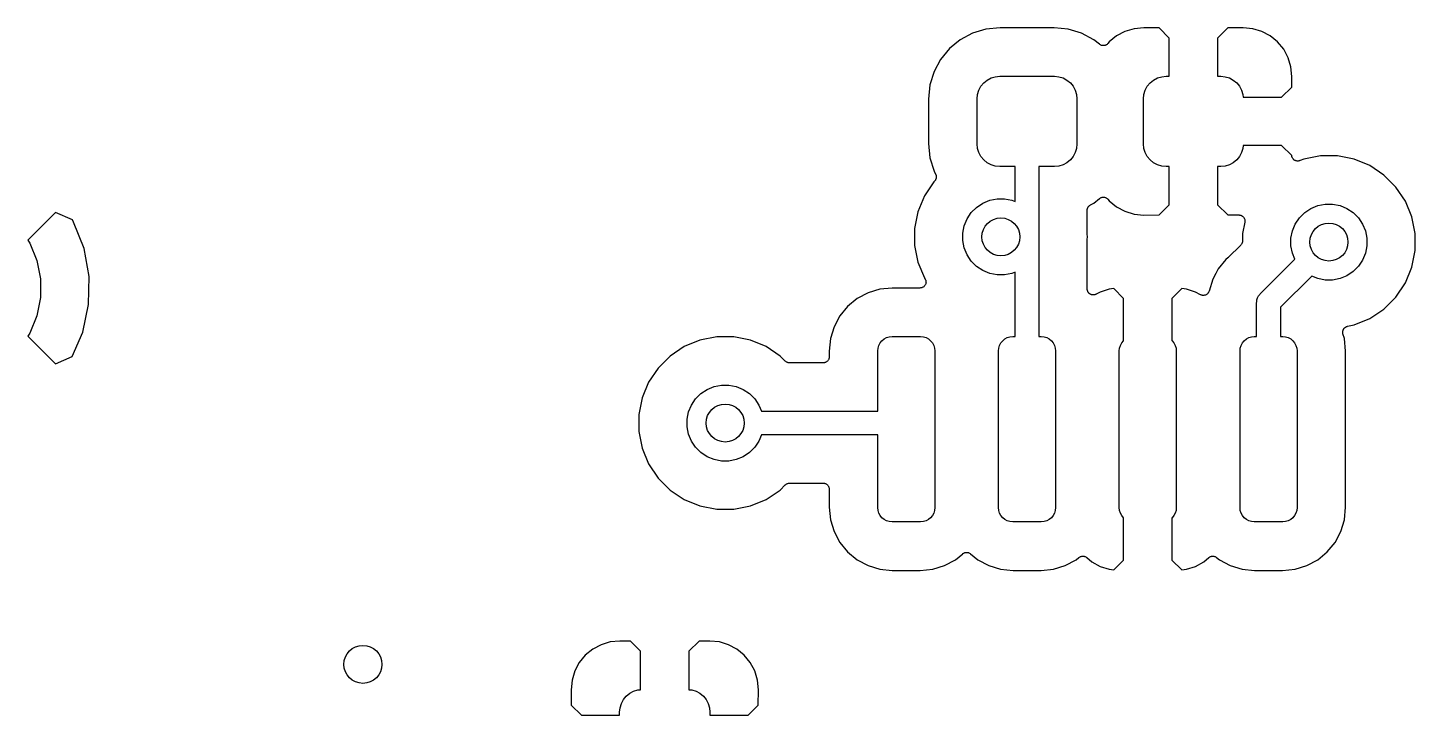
# Model space of a CAD drawing. Extents: x 1 to 139, y -76 to -1.
# Drawn here: x 69.5 to 84.09, y -61.5 to -54.26 of the extents above; entities that cross this region are included whole.
import ezdxf

# ---------------------------------------------------------------- set-up
doc = ezdxf.new("R2010")
doc.units = 0
doc.header["$MEASUREMENT"] = 0
doc.layers.add('BLACK', color=7, linetype='CONTINUOUS')

msp = doc.modelspace()

# ---------------------------------------------------------------- linework, layer by layer
at = {"layer": 'BLACK', "linetype": 'CONTINUOUS'}
for p, q in [((79.5766, -54.2739), (79.4363, -54.3165)), ((79.7256, -54.2592), (79.5766, -54.2739)), ((80.2944, -54.2592), (79.7256, -54.2592)), ((80.4434, -54.2739), (80.2944, -54.2592)), ((80.5837, -54.3165), (80.4434, -54.2739)), ((81.1354, -54.2693), (81.0397, -54.2984)), ((81.2377, -54.2593), (81.1354, -54.2693)), ((81.3999, -54.2616), (81.2377, -54.2593)), ((81.506, -54.3677), (81.3999, -54.2616)), ((82.1201, -54.2616), (82.014, -54.3677)), ((82.2823, -54.2593), (82.1201, -54.2616)), ((82.3846, -54.2693), (82.2823, -54.2593)), ((82.4803, -54.2984), (82.3846, -54.2693)), ((79.307, -54.3856), (79.1936, -54.4786)), ((79.4363, -54.3165), (79.307, -54.3856)), ((80.713, -54.3856), (80.5837, -54.3165)), ((80.7717, -54.4337), (80.713, -54.3856)), ((80.8562, -54.4298), (80.8519, -54.434)), ((80.8605, -54.4256), (80.8562, -54.4298)), ((80.8607, -54.4253), (80.8605, -54.4256)), ((80.8608, -54.4252), (80.8607, -54.4253)), ((80.861, -54.4249), (80.8608, -54.4252)), ((80.8608, -54.4252), (80.8608, -54.4252)), ((80.8741, -54.4091), (80.861, -54.4249)), ((80.9514, -54.3456), (80.8741, -54.4091)), ((81.0397, -54.2984), (80.9514, -54.3456)), ((81.506, -54.77), (81.506, -54.3677)), ((82.014, -54.3677), (82.014, -54.77)), ((82.5686, -54.3456), (82.4803, -54.2984)), ((82.6459, -54.4091), (82.5686, -54.3456)), ((82.7094, -54.4864), (82.6459, -54.4091)), ((79.1936, -54.4786), (79.1006, -54.592)), ((80.7767, -54.4371), (80.7717, -54.4337)), ((80.7816, -54.4404), (80.7767, -54.4371)), ((80.7818, -54.4405), (80.7816, -54.4404)), ((80.782, -54.4406), (80.7818, -54.4405)), ((80.7876, -54.4429), (80.782, -54.4406)), ((80.793, -54.4452), (80.7876, -54.4429)), ((80.7932, -54.4453), (80.793, -54.4452)), ((80.7934, -54.4454), (80.7932, -54.4453)), ((80.7992, -54.4465), (80.7934, -54.4454)), ((80.8051, -54.4478), (80.7992, -54.4465)), ((80.8054, -54.4478), (80.8051, -54.4478)), ((80.8056, -54.4478), (80.8054, -54.4478)), ((80.8115, -54.4478), (80.8056, -54.4478)), ((80.8175, -54.4479), (80.8115, -54.4478)), ((80.8177, -54.4478), (80.8175, -54.4479)), ((80.818, -54.4478), (80.8177, -54.4478)), ((80.8239, -54.4467), (80.818, -54.4478)), ((80.8297, -54.4456), (80.8239, -54.4467)), ((80.8299, -54.4455), (80.8297, -54.4456)), ((80.8301, -54.4455), (80.8299, -54.4455)), ((80.8357, -54.4432), (80.8301, -54.4455)), ((80.8412, -54.441), (80.8357, -54.4432)), ((80.8414, -54.4409), (80.8412, -54.441)), ((80.8416, -54.4408), (80.8414, -54.4409)), ((80.8466, -54.4375), (80.8416, -54.4408)), ((80.8516, -54.4342), (80.8466, -54.4375)), ((80.8517, -54.4341), (80.8516, -54.4342)), ((80.8519, -54.434), (80.8517, -54.4341)), ((82.7566, -54.5747), (82.7094, -54.4864)), ((82.7856, -54.6704), (82.7566, -54.5747)), ((79.0315, -54.7213), (78.9889, -54.8616)), ((79.1006, -54.592), (79.0315, -54.7213)), ((82.7957, -54.7725), (82.7856, -54.6704)), ((78.9889, -54.8616), (78.9742, -55.0106)), ((79.525, -54.8756), (79.5546, -54.8396)), ((79.5546, -54.8396), (79.5906, -54.81)), ((79.5906, -54.81), (79.6316, -54.7881)), ((79.6316, -54.7881), (79.6762, -54.7746)), ((79.6762, -54.7746), (79.7225, -54.77)), ((79.7225, -54.77), (80.2975, -54.77)), ((80.2975, -54.77), (80.3438, -54.7746)), ((80.3438, -54.7746), (80.3884, -54.7881)), ((80.3884, -54.7881), (80.4294, -54.81)), ((80.4294, -54.81), (80.4654, -54.8396)), ((80.4654, -54.8396), (80.495, -54.8756)), ((81.275, -54.8756), (81.3046, -54.8396)), ((81.3046, -54.8396), (81.3406, -54.81)), ((81.3406, -54.81), (81.3816, -54.7881)), ((81.3816, -54.7881), (81.4262, -54.7746)), ((81.4262, -54.7746), (81.4725, -54.77)), ((81.4725, -54.77), (81.506, -54.77)), ((82.014, -54.77), (82.0475, -54.77)), ((82.0475, -54.77), (82.0938, -54.7746)), ((82.0938, -54.7746), (82.1384, -54.7881)), ((82.1384, -54.7881), (82.1794, -54.81)), ((82.1794, -54.81), (82.2154, -54.8396)), ((82.2154, -54.8396), (82.245, -54.8756)), ((82.7935, -54.8848), (82.7957, -54.7725)), ((78.9742, -55.0106), (78.9742, -55.4794)), ((79.485, -55.0075), (79.4896, -54.9612)), ((79.485, -55.4825), (79.485, -55.0075)), ((79.4896, -54.9612), (79.5031, -54.9166)), ((79.5031, -54.9166), (79.525, -54.8756)), ((80.495, -54.8756), (80.5169, -54.9166)), ((80.5169, -54.9166), (80.5304, -54.9612)), ((80.5304, -54.9612), (80.535, -55.0075)), ((80.535, -55.0075), (80.535, -55.4825)), ((81.235, -55.0075), (81.2396, -54.9612)), ((81.235, -55.4825), (81.235, -55.0075)), ((81.2396, -54.9612), (81.2531, -54.9166)), ((81.2531, -54.9166), (81.275, -54.8756)), ((82.245, -54.8756), (82.2669, -54.9166)), ((82.2669, -54.9166), (82.2804, -54.9612)), ((82.2804, -54.9612), (82.2834, -54.991)), ((82.2834, -54.991), (82.6873, -54.991)), ((82.6873, -54.991), (82.7935, -54.8848)), ((78.9742, -55.4794), (78.9889, -55.6284)), ((79.4896, -55.5288), (79.485, -55.4825)), ((79.5031, -55.5734), (79.4896, -55.5288)), ((79.525, -55.6144), (79.5031, -55.5734)), ((80.5169, -55.5734), (80.495, -55.6144)), ((80.5304, -55.5288), (80.5169, -55.5734)), ((80.535, -55.4825), (80.5304, -55.5288)), ((81.2396, -55.5288), (81.235, -55.4825)), ((81.2531, -55.5734), (81.2396, -55.5288)), ((81.275, -55.6144), (81.2531, -55.5734)), ((82.2669, -55.5734), (82.245, -55.6144)), ((82.2804, -55.5288), (82.2669, -55.5734)), ((82.2834, -55.499), (82.2804, -55.5288)), ((82.6873, -55.499), (82.2834, -55.499)), ((82.794, -55.6057), (82.6873, -55.499)), ((78.9889, -55.6284), (79.0315, -55.7687)), ((79.5546, -55.6504), (79.525, -55.6144)), ((79.5906, -55.68), (79.5546, -55.6504)), ((79.6316, -55.7019), (79.5906, -55.68)), ((79.6762, -55.7154), (79.6316, -55.7019)), ((79.7225, -55.72), (79.6762, -55.7154)), ((79.885, -55.72), (79.7225, -55.72)), ((79.885, -56.0897), (79.885, -55.72)), ((80.2975, -55.72), (80.135, -55.72)), ((80.135, -55.72), (80.135, -56.4543)), ((80.3438, -55.7154), (80.2975, -55.72)), ((80.3884, -55.7019), (80.3438, -55.7154)), ((80.4294, -55.68), (80.3884, -55.7019)), ((80.4654, -55.6504), (80.4294, -55.68)), ((80.495, -55.6144), (80.4654, -55.6504)), ((81.3046, -55.6504), (81.275, -55.6144)), ((81.3406, -55.68), (81.3046, -55.6504)), ((81.3816, -55.7019), (81.3406, -55.68)), ((81.4262, -55.7154), (81.3816, -55.7019)), ((81.4725, -55.72), (81.4262, -55.7154)), ((81.506, -55.72), (81.4725, -55.72)), ((81.506, -56.1223), (81.506, -55.72)), ((82.0475, -55.72), (82.014, -55.72)), ((82.014, -55.72), (82.014, -56.1223)), ((82.0938, -55.7154), (82.0475, -55.72)), ((82.1384, -55.7019), (82.0938, -55.7154)), ((82.1794, -55.68), (82.1384, -55.7019)), ((82.2154, -55.6504), (82.1794, -55.68)), ((82.245, -55.6144), (82.2154, -55.6504)), ((82.7941, -55.606), (82.794, -55.6057)), ((82.7946, -55.6114), (82.7941, -55.606)), ((82.7948, -55.6121), (82.7946, -55.6114)), ((82.7949, -55.6129), (82.7948, -55.6121)), ((82.7965, -55.6181), (82.7949, -55.6129)), ((82.7981, -55.6232), (82.7965, -55.6181)), ((82.7984, -55.6239), (82.7981, -55.6232)), ((82.7987, -55.6247), (82.7984, -55.6239)), ((82.8013, -55.6294), (82.7987, -55.6247)), ((82.8038, -55.6342), (82.8013, -55.6294)), ((82.8043, -55.6348), (82.8038, -55.6342)), ((82.8047, -55.6355), (82.8043, -55.6348)), ((82.8082, -55.6396), (82.8047, -55.6355)), ((82.8116, -55.6439), (82.8082, -55.6396)), ((82.8122, -55.6444), (82.8116, -55.6439)), ((82.8127, -55.645), (82.8122, -55.6444)), ((82.817, -55.6483), (82.8127, -55.645)), ((82.8211, -55.6518), (82.817, -55.6483)), ((82.8218, -55.6522), (82.8211, -55.6518)), ((82.8224, -55.6527), (82.8218, -55.6522)), ((82.8273, -55.6552), (82.8224, -55.6527)), ((82.832, -55.6578), (82.8273, -55.6552)), ((82.8327, -55.658), (82.832, -55.6578)), ((82.8335, -55.6584), (82.8327, -55.658)), ((82.8387, -55.6599), (82.8335, -55.6584)), ((82.8438, -55.6615), (82.8387, -55.6599)), ((82.8446, -55.6616), (82.8438, -55.6615)), ((82.8454, -55.6618), (82.8446, -55.6616)), ((82.8508, -55.6623), (82.8454, -55.6618)), ((82.8561, -55.6628), (82.8508, -55.6623)), ((82.8569, -55.6628), (82.8561, -55.6628)), ((82.8577, -55.6628), (82.8569, -55.6628)), ((82.8631, -55.6623), (82.8577, -55.6628)), ((82.8685, -55.6618), (82.8631, -55.6623)), ((82.8692, -55.6616), (82.8685, -55.6618)), ((82.87, -55.6615), (82.8692, -55.6616)), ((82.8752, -55.6599), (82.87, -55.6615)), ((82.8804, -55.6584), (82.8752, -55.6599)), ((82.8812, -55.658), (82.8804, -55.6584)), ((82.9201, -55.6419), (82.8812, -55.658)), ((83.0956, -55.607), (82.9201, -55.6419)), ((83.2744, -55.607), (83.0956, -55.607)), ((83.4499, -55.6419), (83.2744, -55.607)), ((83.6151, -55.7103), (83.4499, -55.6419)), ((83.7638, -55.8097), (83.6151, -55.7103)), ((79.0293, -55.8816), (78.9299, -56.0303)), ((79.0367, -55.8742), (79.0293, -55.8816)), ((79.0315, -55.7687), (79.0478, -55.7993)), ((79.0385, -55.872), (79.0367, -55.8742)), ((79.0406, -55.87), (79.0385, -55.872)), ((79.0425, -55.8672), (79.0406, -55.87)), ((79.0446, -55.8646), (79.0425, -55.8672)), ((79.0459, -55.8621), (79.0446, -55.8646)), ((79.0475, -55.8597), (79.0459, -55.8621)), ((79.0489, -55.8566), (79.0475, -55.8597)), ((79.0478, -55.7993), (79.0482, -55.8001)), ((79.0482, -55.8001), (79.0493, -55.8028)), ((79.0505, -55.8537), (79.0489, -55.8566)), ((79.0493, -55.8028), (79.0506, -55.8053)), ((79.0513, -55.8509), (79.0505, -55.8537)), ((79.0506, -55.8053), (79.0516, -55.8085)), ((79.0524, -55.8483), (79.0513, -55.8509)), ((79.0516, -55.8085), (79.0528, -55.8116)), ((79.0531, -55.845), (79.0524, -55.8483)), ((79.0528, -55.8116), (79.0533, -55.8144)), ((79.0541, -55.8418), (79.0531, -55.845)), ((79.0533, -55.8144), (79.0542, -55.8171)), ((79.0544, -55.839), (79.0541, -55.8418)), ((79.0542, -55.8171), (79.0545, -55.8205)), ((79.0549, -55.8362), (79.0544, -55.839)), ((79.0545, -55.8205), (79.0551, -55.8238)), ((79.055, -55.8328), (79.0549, -55.8362)), ((79.0553, -55.8295), (79.055, -55.8328)), ((79.0551, -55.8238), (79.0551, -55.8266)), ((79.0551, -55.8266), (79.0553, -55.8295)), ((83.8903, -55.9362), (83.7638, -55.8097)), ((78.9299, -56.0303), (78.8615, -56.1955)), ((83.9897, -56.0849), (83.8903, -55.9362)), ((79.4239, -56.2054), (79.4796, -56.1497)), ((79.4796, -56.1497), (79.5451, -56.1059)), ((79.5451, -56.1059), (79.6179, -56.0758)), ((79.6179, -56.0758), (79.6952, -56.0604)), ((79.6952, -56.0604), (79.774, -56.0604)), ((79.774, -56.0604), (79.8513, -56.0758)), ((79.8513, -56.0758), (79.885, -56.0897)), ((80.643, -56.179), (80.6433, -56.1762)), ((80.643, -56.1799), (80.643, -56.179)), ((80.643, -56.4262), (80.643, -56.1799)), ((80.6433, -56.1734), (80.644, -56.1701)), ((80.6433, -56.1762), (80.6433, -56.1734)), ((80.644, -56.1701), (80.6444, -56.1667)), ((80.6444, -56.1667), (80.6452, -56.164)), ((80.6452, -56.164), (80.6458, -56.1613)), ((80.6458, -56.1613), (80.6471, -56.1581)), ((80.6471, -56.1581), (80.6481, -56.1549)), ((80.6481, -56.1549), (80.6495, -56.1524)), ((80.6495, -56.1524), (80.6506, -56.1498)), ((80.6506, -56.1498), (80.6525, -56.147)), ((80.6525, -56.147), (80.6541, -56.144)), ((80.6541, -56.144), (80.6559, -56.1419)), ((80.6559, -56.1419), (80.6575, -56.1395)), ((80.6575, -56.1395), (80.6599, -56.1371)), ((80.6599, -56.1371), (80.6621, -56.1345)), ((80.6621, -56.1345), (80.6643, -56.1328)), ((80.6643, -56.1328), (80.6663, -56.1308)), ((80.6663, -56.1308), (80.6691, -56.1289)), ((80.6691, -56.1289), (80.6717, -56.1268)), ((80.6717, -56.1268), (80.6742, -56.1255)), ((80.6742, -56.1255), (80.6766, -56.1239)), ((80.6766, -56.1239), (80.713, -56.1044)), ((80.713, -56.1044), (80.7717, -56.0563)), ((80.7717, -56.0563), (80.772, -56.056)), ((80.772, -56.056), (80.7724, -56.0557)), ((80.772, -56.056), (80.772, -56.056)), ((80.772, -56.056), (80.772, -56.056)), ((80.7724, -56.0557), (80.7774, -56.0524)), ((80.7774, -56.0524), (80.7824, -56.0492)), ((80.7824, -56.0492), (80.7826, -56.0491)), ((80.7826, -56.0491), (80.7828, -56.049)), ((80.7828, -56.049), (80.7883, -56.0468)), ((80.7883, -56.0468), (80.7938, -56.0445)), ((80.7938, -56.0445), (80.7941, -56.0445)), ((80.7941, -56.0445), (80.7943, -56.0444)), ((80.7943, -56.0444), (80.8001, -56.0433)), ((80.8001, -56.0433), (80.806, -56.0422)), ((80.806, -56.0422), (80.8062, -56.0422)), ((80.8062, -56.0422), (80.8064, -56.0421)), ((80.8064, -56.0421), (80.8125, -56.0422)), ((80.8125, -56.0422), (80.8184, -56.0422)), ((80.8184, -56.0422), (80.8186, -56.0422)), ((80.8186, -56.0422), (80.8188, -56.0423)), ((80.8188, -56.0423), (80.8247, -56.0435)), ((80.8247, -56.0435), (80.8305, -56.0447)), ((80.8305, -56.0447), (80.8307, -56.0447)), ((80.8307, -56.0447), (80.831, -56.0448)), ((80.831, -56.0448), (80.8365, -56.0471)), ((80.8365, -56.0471), (80.842, -56.0494)), ((80.842, -56.0494), (80.8422, -56.0496)), ((80.8422, -56.0496), (80.8424, -56.0496)), ((80.8424, -56.0496), (80.8473, -56.053)), ((80.8473, -56.053), (80.8523, -56.0563)), ((80.8523, -56.0563), (80.8524, -56.0565)), ((80.8524, -56.0565), (80.8526, -56.0566)), ((80.8526, -56.0566), (80.8568, -56.0608)), ((80.8568, -56.0608), (80.861, -56.0651)), ((80.861, -56.0651), (80.8741, -56.0809)), ((80.8741, -56.0809), (80.9514, -56.1444)), ((80.9514, -56.1444), (81.0397, -56.1916)), ((81.3999, -56.2284), (81.506, -56.1223)), ((82.014, -56.1223), (82.1201, -56.2284)), ((82.93, -56.2043), (82.9955, -56.1605)), ((82.9955, -56.1605), (83.0683, -56.1304)), ((83.0683, -56.1304), (83.1456, -56.115)), ((83.1456, -56.115), (83.2244, -56.115)), ((83.2244, -56.115), (83.3017, -56.1304)), ((83.3017, -56.1304), (83.3745, -56.1605)), ((83.3745, -56.1605), (83.44, -56.2043)), ((84.0581, -56.2501), (83.9897, -56.0849)), ((69.7905, -56.2037), (69.4998, -56.4944)), ((69.9695, -56.2821), (69.7905, -56.2037)), ((69.982, -56.3054), (69.9695, -56.2821)), ((70.0921, -56.5841), (69.982, -56.3054)), ((78.8615, -56.1955), (78.8266, -56.371)), ((79.35, -56.3437), (79.3801, -56.2709)), ((79.3801, -56.2709), (79.4239, -56.2054)), ((81.0397, -56.1916), (81.1354, -56.2206)), ((81.1354, -56.2206), (81.2377, -56.2307)), ((81.2377, -56.2307), (81.3999, -56.2284)), ((82.1201, -56.2284), (82.2394, -56.2301)), ((82.2394, -56.2301), (82.2403, -56.2301)), ((82.2403, -56.2301), (82.2458, -56.2308)), ((82.2458, -56.2308), (82.2513, -56.2314)), ((82.2513, -56.2314), (82.252, -56.2316)), ((82.252, -56.2316), (82.2526, -56.2317)), ((82.2526, -56.2317), (82.2578, -56.2334)), ((82.2578, -56.2334), (82.2632, -56.2351)), ((82.2632, -56.2351), (82.2637, -56.2354)), ((82.2637, -56.2354), (82.2644, -56.2356)), ((82.2644, -56.2356), (82.2692, -56.2383)), ((82.2692, -56.2383), (82.2741, -56.241)), ((82.2741, -56.241), (82.2746, -56.2414)), ((82.2746, -56.2414), (82.2751, -56.2417)), ((82.2751, -56.2417), (82.2793, -56.2454)), ((82.3008, -56.306), (82.277, -56.4256)), ((82.2793, -56.2454), (82.2836, -56.2489)), ((82.2836, -56.2489), (82.284, -56.2494)), ((82.284, -56.2494), (82.2845, -56.2498)), ((82.2845, -56.2498), (82.2879, -56.2542)), ((82.2879, -56.2542), (82.2914, -56.2585)), ((82.2914, -56.2585), (82.2917, -56.2591)), ((82.2917, -56.2591), (82.2921, -56.2596)), ((82.2921, -56.2596), (82.2946, -56.2646)), ((82.2946, -56.2646), (82.2972, -56.2694)), ((82.2972, -56.2694), (82.2974, -56.2701)), ((82.2974, -56.2701), (82.2977, -56.2707)), ((82.2977, -56.2707), (82.2992, -56.276)), ((82.2992, -56.276), (82.3008, -56.2813)), ((82.3008, -56.2813), (82.3009, -56.282)), ((82.3013, -56.3004), (82.3008, -56.306)), ((82.3009, -56.282), (82.301, -56.2826)), ((82.301, -56.2826), (82.3015, -56.2881)), ((82.302, -56.295), (82.3013, -56.3004)), ((82.3015, -56.2881), (82.302, -56.2936)), ((82.302, -56.2936), (82.3019, -56.2943)), ((82.3019, -56.2943), (82.302, -56.295)), ((82.8004, -56.3983), (82.8305, -56.3255)), ((82.8305, -56.3255), (82.8743, -56.26)), ((82.8743, -56.26), (82.93, -56.2043)), ((83.44, -56.2043), (83.4957, -56.26)), ((83.4957, -56.26), (83.5395, -56.3255)), ((83.5395, -56.3255), (83.5696, -56.3983)), ((84.093, -56.4256), (84.0581, -56.2501)), ((78.8266, -56.371), (78.8266, -56.5498)), ((79.3346, -56.421), (79.35, -56.3437)), ((79.3346, -56.4998), (79.3346, -56.421)), ((80.135, -56.4543), (80.1356, -56.4604)), ((80.1356, -56.4604), (80.135, -56.4665)), ((80.135, -56.4665), (80.135, -57.51)), ((80.6433, -56.4288), (80.643, -56.4262)), ((80.6432, -56.4315), (80.6433, -56.4288)), ((80.6433, -56.4324), (80.6432, -56.4315)), ((80.6461, -56.4604), (80.6433, -56.4324)), ((80.6433, -56.4884), (80.6461, -56.4604)), ((82.277, -56.4256), (82.277, -56.5015)), ((82.785, -56.4756), (82.8004, -56.3983)), ((82.785, -56.5544), (82.785, -56.4756)), ((83.5696, -56.3983), (83.585, -56.4756)), ((83.585, -56.4756), (83.585, -56.5544)), ((84.093, -56.6044), (84.093, -56.4256)), ((69.4998, -56.4944), (69.5212, -56.5263)), ((69.5212, -56.5263), (69.5966, -56.7083)), ((70.1452, -56.8764), (70.0921, -56.5841)), ((78.8266, -56.5498), (78.8615, -56.7253)), ((79.35, -56.5771), (79.3346, -56.4998)), ((79.3801, -56.6499), (79.35, -56.5771)), ((80.643, -56.4937), (80.6433, -56.4911)), ((80.643, -56.4946), (80.643, -56.4937)), ((80.643, -57.0082), (80.643, -56.4946)), ((80.6433, -56.4911), (80.6433, -56.4884)), ((82.2584, -56.5464), (82.1266, -56.6782)), ((82.2621, -56.5419), (82.2584, -56.5464)), ((82.2659, -56.5374), (82.2621, -56.5419)), ((82.2661, -56.5371), (82.2659, -56.5374)), ((82.2663, -56.5368), (82.2661, -56.5371)), ((82.2691, -56.5316), (82.2663, -56.5368)), ((82.2719, -56.5265), (82.2691, -56.5316)), ((82.272, -56.5262), (82.2719, -56.5265)), ((82.2721, -56.5259), (82.272, -56.5262)), ((82.2739, -56.5203), (82.2721, -56.5259)), ((82.2756, -56.5147), (82.2739, -56.5203)), ((82.2757, -56.5141), (82.2756, -56.5144)), ((82.2756, -56.5144), (82.2756, -56.5147)), ((82.2763, -56.5082), (82.2757, -56.5141)), ((82.277, -56.5024), (82.2763, -56.5082)), ((82.277, -56.5015), (82.277, -56.5017)), ((82.277, -56.5017), (82.277, -56.5017)), ((82.277, -56.5017), (82.277, -56.5017)), ((82.277, -56.5017), (82.277, -56.5024)), ((82.8004, -56.6317), (82.785, -56.5544)), ((83.585, -56.5544), (83.5696, -56.6317)), ((84.0581, -56.7799), (84.093, -56.6044)), ((69.5966, -56.7083), (69.635, -56.9015)), ((78.8615, -56.7253), (78.9299, -56.8905)), ((79.4239, -56.7154), (79.3801, -56.6499)), ((79.4796, -56.7711), (79.4239, -56.7154)), ((82.1002, -56.7002), (82.0211, -56.7966)), ((82.122, -56.6824), (82.1002, -56.7002)), ((82.1239, -56.6805), (82.122, -56.6824)), ((82.126, -56.6788), (82.1239, -56.6805)), ((82.1266, -56.6782), (82.126, -56.6788)), ((82.4659, -57.0573), (82.8271, -56.6961)), ((82.8271, -56.6961), (82.8004, -56.6317)), ((83.5395, -56.7045), (83.4957, -56.77)), ((83.5696, -56.6317), (83.5395, -56.7045)), ((69.635, -56.9015), (69.635, -57.0985)), ((70.1403, -57.1734), (70.1452, -56.8764)), ((78.9299, -56.8905), (78.9366, -56.9005)), ((78.9366, -56.9005), (78.9369, -56.9009)), ((78.9369, -56.9009), (78.9369, -56.901)), ((78.9369, -56.901), (78.9369, -56.901)), ((78.9369, -56.901), (78.9371, -56.9012)), ((78.9371, -56.9012), (78.9398, -56.9064)), ((78.9398, -56.9064), (78.9427, -56.9119)), ((78.9427, -56.9119), (78.9427, -56.9121)), ((78.9427, -56.9121), (78.9428, -56.9122)), ((78.9428, -56.9122), (78.9444, -56.9179)), ((79.5451, -56.8149), (79.4796, -56.7711)), ((79.6179, -56.845), (79.5451, -56.8149)), ((79.6952, -56.8604), (79.6179, -56.845)), ((79.774, -56.8604), (79.6952, -56.8604)), ((79.8513, -56.845), (79.774, -56.8604)), ((79.885, -56.8311), (79.8513, -56.845)), ((79.885, -57.51), (79.885, -56.8311)), ((81.9624, -56.9066), (81.9243, -57.0319)), ((81.9945, -56.8464), (81.9624, -56.9066)), ((82.0211, -56.7966), (81.9945, -56.8464)), ((83.0039, -56.8729), (82.675, -57.2018)), ((83.0683, -56.8996), (83.0039, -56.8729)), ((83.1456, -56.915), (83.0683, -56.8996)), ((83.3017, -56.8996), (83.2244, -56.915)), ((83.3745, -56.8695), (83.3017, -56.8996)), ((83.44, -56.8257), (83.3745, -56.8695)), ((83.4957, -56.77), (83.44, -56.8257)), ((83.9897, -56.9451), (84.0581, -56.7799)), ((78.3373, -57.0498), (78.2231, -57.1109)), ((78.4612, -57.0122), (78.3373, -57.0498)), ((78.5931, -56.9992), (78.4612, -57.0122)), ((78.8838, -56.9992), (78.5931, -56.9992)), ((78.89, -56.9986), (78.8838, -56.9992)), ((78.8959, -56.9981), (78.89, -56.9986)), ((78.896, -56.998), (78.8959, -56.9981)), ((78.8961, -56.998), (78.896, -56.998)), ((78.9021, -56.9962), (78.8961, -56.998)), ((78.9077, -56.9945), (78.9021, -56.9962)), ((78.9079, -56.9945), (78.9077, -56.9945)), ((78.908, -56.9944), (78.9079, -56.9945)), ((78.9134, -56.9916), (78.908, -56.9944)), ((78.9187, -56.9888), (78.9134, -56.9916)), ((78.9188, -56.9887), (78.9187, -56.9888)), ((78.9189, -56.9886), (78.9188, -56.9887)), ((78.9237, -56.9847), (78.9189, -56.9886)), ((78.9283, -56.981), (78.9237, -56.9847)), ((78.9284, -56.9809), (78.9283, -56.981)), ((78.9285, -56.9808), (78.9284, -56.9809)), ((78.9325, -56.976), (78.9285, -56.9808)), ((78.9363, -56.9715), (78.9325, -56.976)), ((78.9364, -56.9712), (78.9363, -56.9714)), ((78.9363, -56.9714), (78.9363, -56.9715)), ((78.9393, -56.9659), (78.9364, -56.9712)), ((78.9422, -56.9606), (78.9393, -56.9659)), ((78.9423, -56.9605), (78.9422, -56.9606)), ((78.9441, -56.9546), (78.9423, -56.9603)), ((78.9423, -56.9603), (78.9423, -56.9605)), ((78.9459, -56.9488), (78.9441, -56.9546)), ((78.9444, -56.9179), (78.9462, -56.9238)), ((78.946, -56.9486), (78.9459, -56.9488)), ((78.9466, -56.9425), (78.946, -56.9485)), ((78.946, -56.9485), (78.946, -56.9486)), ((78.9462, -56.9238), (78.9462, -56.924)), ((78.9462, -56.924), (78.9462, -56.9241)), ((78.9462, -56.9241), (78.9467, -56.9301)), ((78.9473, -56.9365), (78.9466, -56.9425)), ((78.9467, -56.9301), (78.9473, -56.9362)), ((78.9473, -56.9362), (78.9473, -56.9363)), ((78.9473, -56.9363), (78.9473, -56.9365)), ((80.6433, -57.0115), (80.643, -57.0082)), ((80.6434, -57.0149), (80.6433, -57.0115)), ((80.6439, -57.0177), (80.6434, -57.0149)), ((80.6442, -57.0205), (80.6439, -57.0177)), ((80.6452, -57.0237), (80.6442, -57.0205)), ((80.6459, -57.0271), (80.6452, -57.0237)), ((80.647, -57.0297), (80.6459, -57.0271)), ((80.6478, -57.0324), (80.647, -57.0297)), ((80.6494, -57.0354), (80.6478, -57.0324)), ((80.6507, -57.0385), (80.6494, -57.0354)), ((80.6523, -57.0408), (80.6507, -57.0385)), ((80.6536, -57.0433), (80.6523, -57.0408)), ((80.6557, -57.0459), (80.6536, -57.0433)), ((80.6576, -57.0487), (80.6557, -57.0459)), ((80.6596, -57.0507), (80.6576, -57.0487)), ((80.6614, -57.0529), (80.6596, -57.0507)), ((80.664, -57.0551), (80.6614, -57.0529)), ((80.6664, -57.0575), (80.664, -57.0551)), ((80.6688, -57.059), (80.6664, -57.0575)), ((80.671, -57.0608), (80.6688, -57.059)), ((80.7784, -57.041), (80.7372, -57.0638)), ((80.8739, -57.0107), (80.7784, -57.041)), ((80.9234, -57.0051), (80.8739, -57.0107)), ((81.026, -57.1077), (80.9234, -57.0051)), ((81.6366, -57.0051), (81.534, -57.1077)), ((81.6861, -57.0107), (81.6366, -57.0051)), ((81.7816, -57.041), (81.6861, -57.0107)), ((81.8329, -57.0693), (81.7816, -57.041)), ((81.9076, -57.0591), (81.9034, -57.0632)), ((81.9119, -57.055), (81.9076, -57.0591)), ((81.912, -57.0547), (81.9119, -57.055)), ((81.9122, -57.0545), (81.912, -57.0547)), ((81.9156, -57.0496), (81.9122, -57.0545)), ((81.9189, -57.0448), (81.9156, -57.0496)), ((81.9191, -57.0445), (81.9189, -57.0448)), ((81.9192, -57.0443), (81.9191, -57.0445)), ((81.9215, -57.0389), (81.9192, -57.0443)), ((81.9239, -57.0334), (81.9215, -57.0389)), ((81.924, -57.0331), (81.9239, -57.0334)), ((81.9241, -57.0329), (81.924, -57.0331)), ((81.9242, -57.0323), (81.9241, -57.0329)), ((81.9243, -57.0319), (81.9242, -57.0323)), ((82.4612, -57.0612), (82.4659, -57.0573)), ((83.2244, -56.915), (83.1456, -56.915)), ((83.8903, -57.0938), (83.9897, -56.9451)), ((69.635, -57.0985), (69.5966, -57.2917)), ((70.0776, -57.4637), (70.1403, -57.1734)), ((78.123, -57.193), (78.0409, -57.2931)), ((78.2231, -57.1109), (78.123, -57.193)), ((80.674, -57.0624), (80.671, -57.0608)), ((80.6768, -57.0643), (80.674, -57.0624)), ((80.6794, -57.0654), (80.6768, -57.0643)), ((80.6819, -57.0667), (80.6794, -57.0654)), ((80.6851, -57.0677), (80.6819, -57.0667)), ((80.6882, -57.069), (80.6851, -57.0677)), ((80.691, -57.0695), (80.6882, -57.069)), ((80.6937, -57.0704), (80.691, -57.0695)), ((80.6971, -57.0707), (80.6937, -57.0704)), ((80.7004, -57.0714), (80.6971, -57.0707)), ((80.7032, -57.0714), (80.7004, -57.0714)), ((80.7061, -57.0717), (80.7032, -57.0714)), ((80.7094, -57.0714), (80.7061, -57.0717)), ((80.7128, -57.0714), (80.7094, -57.0714)), ((80.7156, -57.0708), (80.7128, -57.0714)), ((80.7184, -57.0706), (80.7156, -57.0708)), ((80.7216, -57.0696), (80.7184, -57.0706)), ((80.7249, -57.0689), (80.7216, -57.0696)), ((80.7276, -57.0679), (80.7249, -57.0689)), ((80.7303, -57.0671), (80.7276, -57.0679)), ((80.7333, -57.0655), (80.7303, -57.0671)), ((80.7364, -57.0642), (80.7333, -57.0655)), ((80.7372, -57.0638), (80.7364, -57.0642)), ((81.026, -57.5522), (81.026, -57.1077)), ((81.534, -57.1077), (81.534, -57.5522)), ((81.8332, -57.0695), (81.8329, -57.0693)), ((81.8334, -57.0696), (81.8332, -57.0695)), ((81.8388, -57.0719), (81.8334, -57.0696)), ((81.8443, -57.0742), (81.8388, -57.0719)), ((81.8446, -57.0743), (81.8443, -57.0742)), ((81.8448, -57.0744), (81.8446, -57.0743)), ((81.8505, -57.0756), (81.8448, -57.0744)), ((81.8564, -57.0768), (81.8505, -57.0756)), ((81.8567, -57.0768), (81.8564, -57.0768)), ((81.857, -57.0769), (81.8567, -57.0768)), ((81.8629, -57.0769), (81.857, -57.0769)), ((81.8688, -57.077), (81.8629, -57.0769)), ((81.8691, -57.077), (81.8688, -57.077)), ((81.8694, -57.077), (81.8691, -57.077)), ((81.8752, -57.0758), (81.8694, -57.077)), ((81.881, -57.0748), (81.8752, -57.0758)), ((81.8812, -57.0747), (81.881, -57.0748)), ((81.8815, -57.0746), (81.8812, -57.0747)), ((81.887, -57.0724), (81.8815, -57.0746)), ((81.8925, -57.0702), (81.887, -57.0724)), ((81.8927, -57.0701), (81.8925, -57.0702)), ((81.893, -57.07), (81.8927, -57.0701)), ((81.8979, -57.0668), (81.893, -57.07)), ((81.9029, -57.0636), (81.8979, -57.0668)), ((81.9031, -57.0633), (81.9029, -57.0636)), ((81.9034, -57.0632), (81.9031, -57.0633)), ((82.4244, -57.15), (82.4251, -57.1431)), ((82.425, -57.1561), (82.4244, -57.15)), ((82.425, -57.51), (82.425, -57.1561)), ((82.4251, -57.1431), (82.4268, -57.1255)), ((82.4268, -57.1255), (82.4276, -57.1227)), ((82.4276, -57.1227), (82.434, -57.1019)), ((82.434, -57.1019), (82.4456, -57.0802)), ((82.4456, -57.0802), (82.4573, -57.066)), ((82.4573, -57.0659), (82.4612, -57.0612)), ((82.4573, -57.066), (82.4573, -57.0659)), ((82.675, -57.2018), (82.675, -57.51)), ((83.7638, -57.2203), (83.8903, -57.0938)), ((69.5966, -57.2917), (69.5212, -57.4737)), ((78.0409, -57.2931), (77.9798, -57.4073)), ((83.4499, -57.3881), (83.6151, -57.3197)), ((83.6151, -57.3197), (83.7638, -57.2203)), ((69.5212, -57.4737), (69.4998, -57.5056)), ((69.9668, -57.7191), (70.0776, -57.4637)), ((77.9798, -57.4073), (77.9422, -57.5312)), ((83.3303, -57.4636), (83.3306, -57.4603)), ((83.3305, -57.4665), (83.3303, -57.4636)), ((83.3305, -57.4694), (83.3305, -57.4665)), ((83.3311, -57.4727), (83.3305, -57.4694)), ((83.3306, -57.457), (83.3312, -57.4542)), ((83.3306, -57.4603), (83.3306, -57.457)), ((83.3314, -57.476), (83.3311, -57.4727)), ((83.3312, -57.4542), (83.3315, -57.4513)), ((83.3322, -57.4787), (83.3314, -57.476)), ((83.3315, -57.4513), (83.3325, -57.4481)), ((83.3327, -57.4816), (83.3322, -57.4787)), ((83.3325, -57.4481), (83.3332, -57.4449)), ((83.333, -57.4824), (83.3327, -57.4816)), ((83.3478, -57.5312), (83.333, -57.4824)), ((83.3332, -57.4449), (83.3343, -57.4422)), ((83.3343, -57.4422), (83.3352, -57.4395)), ((83.3352, -57.4395), (83.3368, -57.4365)), ((83.3368, -57.4365), (83.3381, -57.4335)), ((83.3381, -57.4335), (83.3397, -57.4311)), ((83.3397, -57.4311), (83.3411, -57.4285)), ((83.3411, -57.4285), (83.3432, -57.426)), ((83.3432, -57.426), (83.3451, -57.4233)), ((83.3451, -57.4233), (83.3471, -57.4212)), ((83.3471, -57.4212), (83.349, -57.419)), ((83.349, -57.419), (83.3515, -57.4169)), ((83.3515, -57.4169), (83.3539, -57.4146)), ((83.3539, -57.4146), (83.3563, -57.413)), ((83.3563, -57.413), (83.3586, -57.4111)), ((83.3586, -57.4111), (83.3615, -57.4096)), ((83.3615, -57.4096), (83.3643, -57.4078)), ((83.3643, -57.4078), (83.3669, -57.4067)), ((83.3669, -57.4067), (83.3695, -57.4053)), ((83.3695, -57.4053), (83.3727, -57.4044)), ((83.3727, -57.4044), (83.3757, -57.4031)), ((83.3757, -57.4031), (83.3786, -57.4026)), ((83.3786, -57.4026), (83.3814, -57.4017)), ((83.3814, -57.4017), (83.4499, -57.3881)), ((69.4998, -57.5056), (69.7905, -57.7963)), ((76.4049, -57.6153), (76.2562, -57.7147)), ((76.5701, -57.5469), (76.4049, -57.6153)), ((76.7456, -57.512), (76.5701, -57.5469)), ((76.9244, -57.512), (76.7456, -57.512)), ((77.0999, -57.5469), (76.9244, -57.512)), ((77.2651, -57.6153), (77.0999, -57.5469)), ((77.4138, -57.7147), (77.2651, -57.6153)), ((77.9422, -57.5312), (77.9292, -57.6631)), ((78.44, -57.66), (78.4429, -57.6307)), ((78.4429, -57.6307), (78.4514, -57.6026)), ((78.4514, -57.6026), (78.4653, -57.5767)), ((78.4653, -57.5767), (78.4839, -57.5539)), ((78.4839, -57.5539), (78.5067, -57.5353)), ((78.5067, -57.5353), (78.5326, -57.5214)), ((78.5326, -57.5214), (78.5607, -57.5129)), ((78.5607, -57.5129), (78.59, -57.51)), ((78.59, -57.51), (78.89, -57.51)), ((78.89, -57.51), (78.9193, -57.5129)), ((78.9193, -57.5129), (78.9474, -57.5214)), ((78.9474, -57.5214), (78.9733, -57.5353)), ((78.9733, -57.5353), (78.9961, -57.5539)), ((78.9961, -57.5539), (79.0147, -57.5767)), ((79.0147, -57.5767), (79.0286, -57.6026)), ((79.0286, -57.6026), (79.0371, -57.6307)), ((79.0371, -57.6307), (79.04, -57.66)), ((79.71, -57.66), (79.7129, -57.6307)), ((79.7129, -57.6307), (79.7214, -57.6026)), ((79.7214, -57.6026), (79.7353, -57.5767)), ((79.7353, -57.5767), (79.7539, -57.5539)), ((79.7539, -57.5539), (79.7767, -57.5353)), ((79.7767, -57.5353), (79.8026, -57.5214)), ((79.8026, -57.5214), (79.8307, -57.5129)), ((79.8307, -57.5129), (79.86, -57.51)), ((79.86, -57.51), (79.885, -57.51)), ((80.135, -57.51), (80.16, -57.51)), ((80.16, -57.51), (80.1893, -57.5129)), ((80.1893, -57.5129), (80.2174, -57.5214)), ((80.2174, -57.5214), (80.2433, -57.5353)), ((80.2433, -57.5353), (80.2661, -57.5539)), ((80.2661, -57.5539), (80.2847, -57.5767)), ((80.2847, -57.5767), (80.2986, -57.6026)), ((80.2986, -57.6026), (80.3071, -57.6307)), ((80.3071, -57.6307), (80.31, -57.66)), ((80.98, -57.66), (80.9829, -57.6307)), ((80.9829, -57.6307), (80.9914, -57.6026)), ((80.9914, -57.6026), (81.0053, -57.5767)), ((81.0053, -57.5767), (81.0239, -57.5539)), ((81.0239, -57.5539), (81.026, -57.5522)), ((81.534, -57.5522), (81.5361, -57.5539)), ((81.5361, -57.5539), (81.5547, -57.5767)), ((81.5547, -57.5767), (81.5686, -57.6026)), ((81.5686, -57.6026), (81.5771, -57.6307)), ((81.5771, -57.6307), (81.58, -57.66)), ((82.25, -57.66), (82.2529, -57.6307)), ((82.2529, -57.6307), (82.2614, -57.6026)), ((82.2614, -57.6026), (82.2753, -57.5767)), ((82.2753, -57.5767), (82.2939, -57.5539)), ((82.2939, -57.5539), (82.3167, -57.5353)), ((82.3167, -57.5353), (82.3426, -57.5214)), ((82.3426, -57.5214), (82.3707, -57.5129)), ((82.3707, -57.5129), (82.4, -57.51)), ((82.4, -57.51), (82.425, -57.51)), ((82.675, -57.51), (82.7, -57.51)), ((82.7, -57.51), (82.7293, -57.5129)), ((82.7293, -57.5129), (82.7574, -57.5214)), ((82.7574, -57.5214), (82.7833, -57.5353)), ((82.7833, -57.5353), (82.8061, -57.5539)), ((82.8061, -57.5539), (82.8247, -57.5767)), ((82.8247, -57.5767), (82.8386, -57.6026)), ((82.8386, -57.6026), (82.8471, -57.6307)), ((82.8471, -57.6307), (82.85, -57.66)), ((83.3608, -57.6631), (83.3478, -57.5312)), ((69.7905, -57.7963), (69.9668, -57.7191)), ((76.2562, -57.7147), (76.1297, -57.8412)), ((77.4675, -57.7684), (77.4138, -57.7147)), ((77.4721, -57.7721), (77.4675, -57.7684)), ((77.4765, -57.7759), (77.4721, -57.7721)), ((77.4768, -57.7761), (77.4765, -57.7759)), ((77.4771, -57.7763), (77.4768, -57.7761)), ((77.4823, -57.7791), (77.4771, -57.7763)), ((77.4874, -57.7819), (77.4823, -57.7791)), ((77.4877, -57.782), (77.4874, -57.7819)), ((77.488, -57.7821), (77.4877, -57.782)), ((77.4936, -57.7838), (77.488, -57.7821)), ((77.4992, -57.7856), (77.4936, -57.7838)), ((77.4995, -57.7856), (77.4992, -57.7856)), ((77.4999, -57.7857), (77.4995, -57.7856)), ((77.5057, -57.7863), (77.4999, -57.7857)), ((77.5115, -57.787), (77.5057, -57.7863)), ((77.5122, -57.787), (77.5115, -57.787)), ((77.5124, -57.787), (77.5122, -57.787)), ((77.5122, -57.787), (77.5122, -57.787)), ((77.5122, -57.787), (77.5122, -57.787)), ((77.8657, -57.787), (77.5124, -57.787)), ((77.8718, -57.7864), (77.8657, -57.787)), ((77.8776, -57.7859), (77.8718, -57.7864)), ((77.8778, -57.7858), (77.8776, -57.7859)), ((77.8781, -57.7858), (77.8778, -57.7858)), ((77.8838, -57.784), (77.8781, -57.7858)), ((77.8895, -57.7824), (77.8838, -57.784)), ((77.8897, -57.7823), (77.8895, -57.7824)), ((77.8899, -57.7822), (77.8897, -57.7823)), ((77.8952, -57.7794), (77.8899, -57.7822)), ((77.9005, -57.7766), (77.8952, -57.7794)), ((77.9007, -57.7765), (77.9005, -57.7766)), ((77.9009, -57.7764), (77.9007, -57.7765)), ((77.9054, -57.7727), (77.9009, -57.7764)), ((77.9102, -57.7689), (77.9054, -57.7727)), ((77.9103, -57.7687), (77.9102, -57.7689)), ((77.9105, -57.7686), (77.9103, -57.7687)), ((77.9143, -57.764), (77.9105, -57.7686)), ((77.9181, -57.7594), (77.9143, -57.764)), ((77.9182, -57.7592), (77.9181, -57.7594)), ((77.9184, -57.759), (77.9182, -57.7592)), ((77.9212, -57.7537), (77.9184, -57.759)), ((77.9241, -57.7485), (77.9212, -57.7537)), ((77.9242, -57.7483), (77.9241, -57.7485)), ((77.9243, -57.7481), (77.9242, -57.7483)), ((77.926, -57.7424), (77.9243, -57.7481)), ((77.9278, -57.7367), (77.926, -57.7424)), ((77.9279, -57.7365), (77.9278, -57.7367)), ((77.9286, -57.7304), (77.9279, -57.7363)), ((77.9279, -57.7363), (77.9279, -57.7365)), ((77.9292, -57.7244), (77.9286, -57.7304)), ((77.9292, -57.6631), (77.9292, -57.7235)), ((77.9292, -57.7235), (77.9292, -57.7239)), ((77.9292, -57.7239), (77.9292, -57.7239)), ((77.9292, -57.7239), (77.9292, -57.724)), ((77.9292, -57.724), (77.9292, -57.7244)), ((78.44, -58.295), (78.44, -57.66)), ((79.04, -57.66), (79.04, -59.31)), ((79.71, -59.31), (79.71, -57.66)), ((80.31, -57.66), (80.31, -59.31)), ((80.98, -59.31), (80.98, -57.66)), ((81.58, -57.66), (81.58, -59.31)), ((82.25, -59.31), (82.25, -57.66)), ((82.85, -57.66), (82.85, -59.31)), ((83.3608, -59.3069), (83.3608, -57.6631)), ((76.1297, -57.8412), (76.0303, -57.9899)), ((76.0303, -57.9899), (75.9619, -58.1551)), ((76.58, -58.1093), (76.6455, -58.0655)), ((76.6455, -58.0655), (76.7183, -58.0354)), ((76.7183, -58.0354), (76.7956, -58.02)), ((76.7956, -58.02), (76.8744, -58.02)), ((76.8744, -58.02), (76.9517, -58.0354)), ((76.9517, -58.0354), (77.0245, -58.0655)), ((77.0245, -58.0655), (77.09, -58.1093)), ((75.9619, -58.1551), (75.927, -58.3306)), ((76.4805, -58.2305), (76.5243, -58.165)), ((76.5243, -58.165), (76.58, -58.1093)), ((77.09, -58.1093), (77.1457, -58.165)), ((77.1457, -58.165), (77.1895, -58.2305)), ((75.927, -58.3306), (75.927, -58.5094)), ((76.435, -58.3806), (76.4504, -58.3033)), ((76.4504, -58.3033), (76.4805, -58.2305)), ((77.1895, -58.2305), (77.2162, -58.295)), ((77.2162, -58.295), (78.44, -58.295)), ((75.927, -58.5094), (75.9619, -58.6849)), ((76.435, -58.4594), (76.435, -58.3806)), ((76.4504, -58.5367), (76.435, -58.4594)), ((76.4805, -58.6095), (76.4504, -58.5367)), ((76.5243, -58.675), (76.4805, -58.6095)), ((77.1895, -58.6095), (77.1457, -58.675)), ((77.2162, -58.545), (77.1895, -58.6095)), ((78.44, -58.545), (77.2162, -58.545)), ((78.44, -59.31), (78.44, -58.545)), ((75.9619, -58.6849), (76.0303, -58.8501)), ((76.58, -58.7307), (76.5243, -58.675)), ((76.6455, -58.7745), (76.58, -58.7307)), ((76.7183, -58.8046), (76.6455, -58.7745)), ((76.7956, -58.82), (76.7183, -58.8046)), ((76.9517, -58.8046), (76.8744, -58.82)), ((77.0245, -58.7745), (76.9517, -58.8046)), ((77.09, -58.7307), (77.0245, -58.7745)), ((77.1457, -58.675), (77.09, -58.7307)), ((76.0303, -58.8501), (76.1297, -58.9988)), ((76.8744, -58.82), (76.7956, -58.82)), ((76.1297, -58.9988), (76.2562, -59.1253)), ((77.4138, -59.1253), (77.4675, -59.0716)), ((77.4675, -59.0716), (77.4677, -59.0714)), ((77.4677, -59.0714), (77.4681, -59.071)), ((77.4677, -59.0714), (77.4677, -59.0714)), ((77.4677, -59.0714), (77.4677, -59.0714)), ((77.4681, -59.071), (77.4728, -59.0673)), ((77.4728, -59.0673), (77.4773, -59.0636)), ((77.4773, -59.0636), (77.4776, -59.0635)), ((77.4776, -59.0635), (77.4778, -59.0632)), ((77.4778, -59.0632), (77.483, -59.0606)), ((77.483, -59.0606), (77.4882, -59.0578)), ((77.4882, -59.0578), (77.4885, -59.0577)), ((77.4885, -59.0577), (77.4888, -59.0575)), ((77.4888, -59.0575), (77.4945, -59.0559)), ((77.4945, -59.0559), (77.5001, -59.0542)), ((77.5001, -59.0542), (77.5004, -59.0542)), ((77.5004, -59.0542), (77.5007, -59.0541)), ((77.5007, -59.0541), (77.5066, -59.0536)), ((77.5066, -59.0536), (77.5124, -59.053)), ((77.5124, -59.053), (77.8657, -59.053)), ((77.8657, -59.053), (77.8662, -59.053)), ((77.8662, -59.053), (77.8662, -59.053)), ((77.8662, -59.053), (77.8662, -59.053)), ((77.8662, -59.053), (77.8666, -59.053)), ((77.8666, -59.053), (77.8726, -59.0537)), ((77.8726, -59.0537), (77.8785, -59.0543)), ((77.8785, -59.0543), (77.8787, -59.0544)), ((77.8787, -59.0544), (77.8789, -59.0544)), ((77.8789, -59.0544), (77.8846, -59.0562)), ((77.8846, -59.0562), (77.8903, -59.058)), ((77.8903, -59.058), (77.8905, -59.0581)), ((77.8905, -59.0581), (77.8907, -59.0581)), ((77.8907, -59.0581), (77.896, -59.061)), ((77.896, -59.061), (77.9012, -59.0639)), ((77.9012, -59.0639), (77.9014, -59.064)), ((77.9014, -59.064), (77.9016, -59.0641)), ((77.9016, -59.0641), (77.9062, -59.0679)), ((77.9062, -59.0679), (77.9108, -59.0718)), ((77.9108, -59.0718), (77.9109, -59.0719)), ((77.9109, -59.0719), (77.9111, -59.0721)), ((77.9111, -59.0721), (77.9149, -59.0768)), ((77.9149, -59.0768), (77.9186, -59.0814)), ((77.9186, -59.0814), (77.9187, -59.0816)), ((77.9187, -59.0816), (77.9189, -59.0817)), ((77.9189, -59.0817), (77.9217, -59.0871)), ((77.9217, -59.0871), (77.9244, -59.0923)), ((77.9244, -59.0923), (77.9245, -59.0925)), ((77.9245, -59.0925), (77.9246, -59.0927)), ((77.9246, -59.0927), (77.9263, -59.0984)), ((77.9263, -59.0984), (77.928, -59.1042)), ((76.2562, -59.1253), (76.4049, -59.2247)), ((76.4049, -59.2247), (76.5701, -59.2931)), ((77.0999, -59.2931), (77.2651, -59.2247)), ((77.2651, -59.2247), (77.4138, -59.1253)), ((77.928, -59.1042), (77.928, -59.1044)), ((77.928, -59.1044), (77.9281, -59.1046)), ((77.9281, -59.1046), (77.9286, -59.1104)), ((77.9286, -59.1104), (77.9292, -59.1165)), ((77.9292, -59.1165), (77.9292, -59.3069)), ((76.5701, -59.2931), (76.7456, -59.328)), ((76.7456, -59.328), (76.9244, -59.328)), ((76.9244, -59.328), (77.0999, -59.2931)), ((77.9292, -59.3069), (77.9422, -59.4388)), ((78.4429, -59.3393), (78.44, -59.31)), ((78.4514, -59.3674), (78.4429, -59.3393)), ((78.4653, -59.3933), (78.4514, -59.3674)), ((78.4839, -59.4161), (78.4653, -59.3933)), ((79.0147, -59.3933), (78.9961, -59.4161)), ((79.0286, -59.3674), (79.0147, -59.3933)), ((79.0371, -59.3393), (79.0286, -59.3674)), ((79.04, -59.31), (79.0371, -59.3393)), ((79.7129, -59.3393), (79.71, -59.31)), ((79.7214, -59.3674), (79.7129, -59.3393)), ((79.7353, -59.3933), (79.7214, -59.3674)), ((79.7539, -59.4161), (79.7353, -59.3933)), ((80.2847, -59.3933), (80.2661, -59.4161)), ((80.2986, -59.3674), (80.2847, -59.3933)), ((80.3071, -59.3393), (80.2986, -59.3674)), ((80.31, -59.31), (80.3071, -59.3393)), ((80.9829, -59.3393), (80.98, -59.31)), ((80.9914, -59.3674), (80.9829, -59.3393)), ((81.0053, -59.3933), (80.9914, -59.3674)), ((81.0239, -59.4161), (81.0053, -59.3933)), ((81.5547, -59.3933), (81.5361, -59.4161)), ((81.5686, -59.3674), (81.5547, -59.3933)), ((81.5771, -59.3393), (81.5686, -59.3674)), ((81.58, -59.31), (81.5771, -59.3393)), ((82.2529, -59.3393), (82.25, -59.31)), ((82.2614, -59.3674), (82.2529, -59.3393)), ((82.2753, -59.3933), (82.2614, -59.3674)), ((82.2939, -59.4161), (82.2753, -59.3933)), ((82.8247, -59.3933), (82.8061, -59.4161)), ((82.8386, -59.3674), (82.8247, -59.3933)), ((82.8471, -59.3393), (82.8386, -59.3674)), ((82.85, -59.31), (82.8471, -59.3393)), ((83.3478, -59.4388), (83.3608, -59.3069)), ((77.9422, -59.4388), (77.9798, -59.5627)), ((78.5067, -59.4347), (78.4839, -59.4161)), ((78.5326, -59.4486), (78.5067, -59.4347)), ((78.5607, -59.4571), (78.5326, -59.4486)), ((78.59, -59.46), (78.5607, -59.4571)), ((78.89, -59.46), (78.59, -59.46)), ((78.9193, -59.4571), (78.89, -59.46)), ((78.9474, -59.4486), (78.9193, -59.4571)), ((78.9733, -59.4347), (78.9474, -59.4486)), ((78.9961, -59.4161), (78.9733, -59.4347)), ((79.7767, -59.4347), (79.7539, -59.4161)), ((79.8026, -59.4486), (79.7767, -59.4347)), ((79.8307, -59.4571), (79.8026, -59.4486)), ((79.86, -59.46), (79.8307, -59.4571)), ((80.16, -59.46), (79.86, -59.46)), ((80.1893, -59.4571), (80.16, -59.46)), ((80.2174, -59.4486), (80.1893, -59.4571)), ((80.2433, -59.4347), (80.2174, -59.4486)), ((80.2661, -59.4161), (80.2433, -59.4347)), ((81.026, -59.4178), (81.0239, -59.4161)), ((81.026, -59.8623), (81.026, -59.4178)), ((81.5361, -59.4161), (81.534, -59.4178)), ((81.534, -59.4178), (81.534, -59.8623)), ((82.3167, -59.4347), (82.2939, -59.4161)), ((82.3426, -59.4486), (82.3167, -59.4347)), ((82.3707, -59.4571), (82.3426, -59.4486)), ((82.4, -59.46), (82.3707, -59.4571)), ((82.7, -59.46), (82.4, -59.46)), ((82.7293, -59.4571), (82.7, -59.46)), ((82.7574, -59.4486), (82.7293, -59.4571)), ((82.7833, -59.4347), (82.7574, -59.4486)), ((82.8061, -59.4161), (82.7833, -59.4347)), ((83.3102, -59.5627), (83.3478, -59.4388)), ((77.9798, -59.5627), (78.0409, -59.6769)), ((78.0409, -59.6769), (78.123, -59.777)), ((83.167, -59.777), (83.2491, -59.6769)), ((83.2491, -59.6769), (83.3102, -59.5627)), ((78.123, -59.777), (78.2231, -59.8591)), ((79.2569, -59.8591), (79.3347, -59.7953)), ((79.3347, -59.7953), (79.335, -59.7951)), ((79.335, -59.7951), (79.3354, -59.7948)), ((79.335, -59.7951), (79.335, -59.7951)), ((79.335, -59.7951), (79.335, -59.7951)), ((79.3354, -59.7948), (79.3405, -59.7915)), ((79.3405, -59.7915), (79.3454, -59.7882)), ((79.3454, -59.7882), (79.3456, -59.7881)), ((79.3456, -59.7881), (79.3458, -59.788)), ((79.3458, -59.788), (79.3513, -59.7858)), ((79.3513, -59.7858), (79.3568, -59.7836)), ((79.3568, -59.7836), (79.3571, -59.7835)), ((79.3571, -59.7835), (79.3573, -59.7834)), ((79.3573, -59.7834), (79.3631, -59.7823)), ((79.3631, -59.7823), (79.369, -59.7812)), ((79.369, -59.7812), (79.3692, -59.7812)), ((79.3692, -59.7812), (79.3695, -59.7811)), ((79.3695, -59.7811), (79.3755, -59.7812)), ((79.3755, -59.7812), (79.3814, -59.7812)), ((79.3814, -59.7812), (79.3816, -59.7813)), ((79.3816, -59.7813), (79.3819, -59.7813)), ((79.3819, -59.7813), (79.3878, -59.7825)), ((79.3878, -59.7825), (79.3935, -59.7837)), ((79.3935, -59.7837), (79.3938, -59.7838)), ((79.3938, -59.7838), (79.394, -59.7838)), ((79.394, -59.7838), (79.3995, -59.7862)), ((79.3995, -59.7862), (79.405, -59.7884)), ((79.405, -59.7884), (79.4052, -59.7886)), ((79.4052, -59.7886), (79.4054, -59.7887)), ((79.4054, -59.7887), (79.4103, -59.792)), ((79.4103, -59.792), (79.4153, -59.7953)), ((79.4153, -59.7953), (79.4931, -59.8591)), ((80.5572, -59.8343), (80.5623, -59.8311)), ((80.5623, -59.8311), (80.5673, -59.8278)), ((80.5673, -59.8278), (80.5675, -59.8277)), ((80.5675, -59.8277), (80.5676, -59.8276)), ((80.5676, -59.8276), (80.5733, -59.8254)), ((80.5733, -59.8254), (80.5788, -59.8232)), ((80.5788, -59.8232), (80.579, -59.8232)), ((80.579, -59.8232), (80.5792, -59.8231)), ((80.5792, -59.8231), (80.5851, -59.822)), ((80.5851, -59.822), (80.591, -59.8209)), ((80.591, -59.8209), (80.5912, -59.8209)), ((80.5912, -59.8209), (80.5913, -59.8209)), ((80.5913, -59.8209), (80.5973, -59.821)), ((80.5973, -59.821), (80.6034, -59.8211)), ((80.6034, -59.8211), (80.6036, -59.8211)), ((80.6036, -59.8211), (80.6037, -59.8211)), ((80.6037, -59.8211), (80.6096, -59.8224)), ((80.6096, -59.8224), (80.6155, -59.8236)), ((80.6155, -59.8236), (80.6157, -59.8237)), ((80.6157, -59.8237), (80.6159, -59.8237)), ((80.6159, -59.8237), (80.6215, -59.8261)), ((80.6215, -59.8261), (80.6269, -59.8285)), ((80.6269, -59.8285), (80.6271, -59.8285)), ((80.6271, -59.8285), (80.6272, -59.8286)), ((80.6272, -59.8286), (80.6322, -59.8321)), ((80.6322, -59.8321), (80.6372, -59.8354)), ((81.9235, -59.8349), (81.9285, -59.8316)), ((81.9285, -59.8316), (81.9335, -59.8282)), ((81.9335, -59.8282), (81.9337, -59.8281)), ((81.9337, -59.8281), (81.9338, -59.828)), ((81.9338, -59.828), (81.9395, -59.8257)), ((81.9395, -59.8257), (81.945, -59.8234)), ((81.945, -59.8234), (81.9452, -59.8234)), ((81.9452, -59.8234), (81.9453, -59.8233)), ((81.9453, -59.8233), (81.9514, -59.8222)), ((81.9514, -59.8222), (81.9571, -59.821)), ((81.9571, -59.821), (81.9573, -59.821)), ((81.9573, -59.821), (81.9575, -59.821)), ((81.9575, -59.821), (81.9635, -59.821)), ((81.9635, -59.821), (81.9695, -59.821)), ((81.9695, -59.821), (81.9697, -59.821)), ((81.9697, -59.821), (81.9699, -59.821)), ((81.9699, -59.821), (81.9758, -59.8222)), ((81.9758, -59.8222), (81.9817, -59.8234)), ((81.9817, -59.8234), (81.9819, -59.8234)), ((81.9819, -59.8234), (81.982, -59.8235)), ((81.982, -59.8235), (81.9876, -59.8258)), ((81.9876, -59.8258), (81.9932, -59.8281)), ((81.9932, -59.8281), (81.9933, -59.8282)), ((81.9933, -59.8282), (81.9935, -59.8282)), ((81.9935, -59.8282), (81.9985, -59.8316)), ((81.9985, -59.8316), (82.0035, -59.8349)), ((83.0669, -59.8591), (83.167, -59.777)), ((78.2231, -59.8591), (78.3373, -59.9202)), ((78.3373, -59.9202), (78.4612, -59.9578)), ((78.4612, -59.9578), (78.5931, -59.9708)), ((78.5931, -59.9708), (78.8869, -59.9708)), ((78.8869, -59.9708), (79.0188, -59.9578)), ((79.0188, -59.9578), (79.1427, -59.9202)), ((79.1427, -59.9202), (79.2569, -59.8591)), ((79.4931, -59.8591), (79.6073, -59.9202)), ((79.6073, -59.9202), (79.7312, -59.9578)), ((79.7312, -59.9578), (79.8631, -59.9708)), ((79.8631, -59.9708), (80.1569, -59.9708)), ((80.1569, -59.9708), (80.2888, -59.9578)), ((80.2888, -59.9578), (80.4127, -59.9202)), ((80.4127, -59.9202), (80.5269, -59.8591)), ((80.5269, -59.8591), (80.5562, -59.8351)), ((80.5562, -59.8351), (80.5569, -59.8345)), ((80.5569, -59.8345), (80.5571, -59.8345)), ((80.5571, -59.8345), (80.5572, -59.8343)), ((80.6372, -59.8354), (80.6373, -59.8355)), ((80.6373, -59.8355), (80.6374, -59.8356)), ((80.6374, -59.8356), (80.6908, -59.8806)), ((80.6908, -59.8806), (80.7784, -59.929)), ((80.7784, -59.929), (80.8739, -59.9593)), ((80.8739, -59.9593), (80.9234, -59.9649)), ((80.9234, -59.9649), (81.026, -59.8623)), ((81.534, -59.8623), (81.6366, -59.9649)), ((81.6366, -59.9649), (81.6861, -59.9593)), ((81.6861, -59.9593), (81.7816, -59.929)), ((81.7816, -59.929), (81.8692, -59.8806)), ((81.8692, -59.8806), (81.9226, -59.8356)), ((81.9226, -59.8356), (81.9232, -59.8351)), ((81.9232, -59.8351), (81.9234, -59.835)), ((81.9234, -59.835), (81.9235, -59.8349)), ((82.0035, -59.8349), (82.0036, -59.835)), ((82.0036, -59.835), (82.0038, -59.8351)), ((82.0038, -59.8351), (82.0331, -59.8591)), ((82.0331, -59.8591), (82.1473, -59.9202)), ((82.1473, -59.9202), (82.2712, -59.9578)), ((82.2712, -59.9578), (82.4031, -59.9708)), ((82.4031, -59.9708), (82.6969, -59.9708)), ((82.6969, -59.9708), (82.8288, -59.9578)), ((82.8288, -59.9578), (82.9527, -59.9202)), ((82.9527, -59.9202), (83.0669, -59.8591)), ((75.4414, -60.8006), (75.3641, -60.8641)), ((75.5297, -60.7534), (75.4414, -60.8006)), ((75.6254, -60.7243), (75.5297, -60.7534)), ((75.7275, -60.7143), (75.6254, -60.7243)), ((75.8398, -60.7165), (75.7275, -60.7143)), ((75.946, -60.8227), (75.8398, -60.7165)), ((75.946, -61.2266), (75.946, -60.8227)), ((76.5602, -60.7165), (76.454, -60.8227)), ((76.454, -60.8227), (76.454, -61.2266)), ((76.6725, -60.7143), (76.5602, -60.7165)), ((76.7746, -60.7243), (76.6725, -60.7143)), ((76.8703, -60.7534), (76.7746, -60.7243)), ((76.9586, -60.8006), (76.8703, -60.7534)), ((77.0359, -60.8641), (76.9586, -60.8006)), ((75.3006, -60.9414), (75.2534, -61.0297)), ((75.3641, -60.8641), (75.3006, -60.9414)), ((77.0994, -60.9414), (77.0359, -60.8641)), ((77.1466, -61.0297), (77.0994, -60.9414)), ((75.2244, -61.1254), (75.2143, -61.2277)), ((75.2534, -61.0297), (75.2244, -61.1254)), ((77.1756, -61.1254), (77.1466, -61.0297)), ((77.1857, -61.2277), (77.1756, -61.1254)), ((75.2143, -61.2277), (75.2166, -61.3899)), ((75.7946, -61.2946), (75.8306, -61.265)), ((75.8306, -61.265), (75.8716, -61.2431)), ((75.8716, -61.2431), (75.9162, -61.2296)), ((75.9162, -61.2296), (75.946, -61.2266)), ((76.454, -61.2266), (76.4838, -61.2296)), ((76.4838, -61.2296), (76.5284, -61.2431)), ((76.5284, -61.2431), (76.5694, -61.265)), ((76.5694, -61.265), (76.6054, -61.2946)), ((77.1834, -61.3899), (77.1857, -61.2277)), ((75.2166, -61.3899), (75.3227, -61.496)), ((75.725, -61.4625), (75.7296, -61.4162)), ((75.7296, -61.4162), (75.7431, -61.3716)), ((75.7431, -61.3716), (75.765, -61.3306)), ((75.765, -61.3306), (75.7946, -61.2946)), ((76.6054, -61.2946), (76.635, -61.3306)), ((76.635, -61.3306), (76.6569, -61.3716)), ((76.6569, -61.3716), (76.6704, -61.4162)), ((76.6704, -61.4162), (76.675, -61.4625)), ((77.0773, -61.496), (77.1834, -61.3899)), ((75.3227, -61.496), (75.725, -61.496)), ((75.725, -61.496), (75.725, -61.4625)), ((76.675, -61.4625), (76.675, -61.496)), ((76.675, -61.496), (77.0773, -61.496))]:
    msp.add_line(p, q, dxfattribs=at)
at = {"layer": 'BLACK'}
for centre in [(79.7346, -56.4604), (83.185, -56.515), (76.835, -58.42), (73.025, -60.96)]:
    msp.add_circle(centre, 0.2, dxfattribs=at)

doc.saveas('drawing.dxf')
